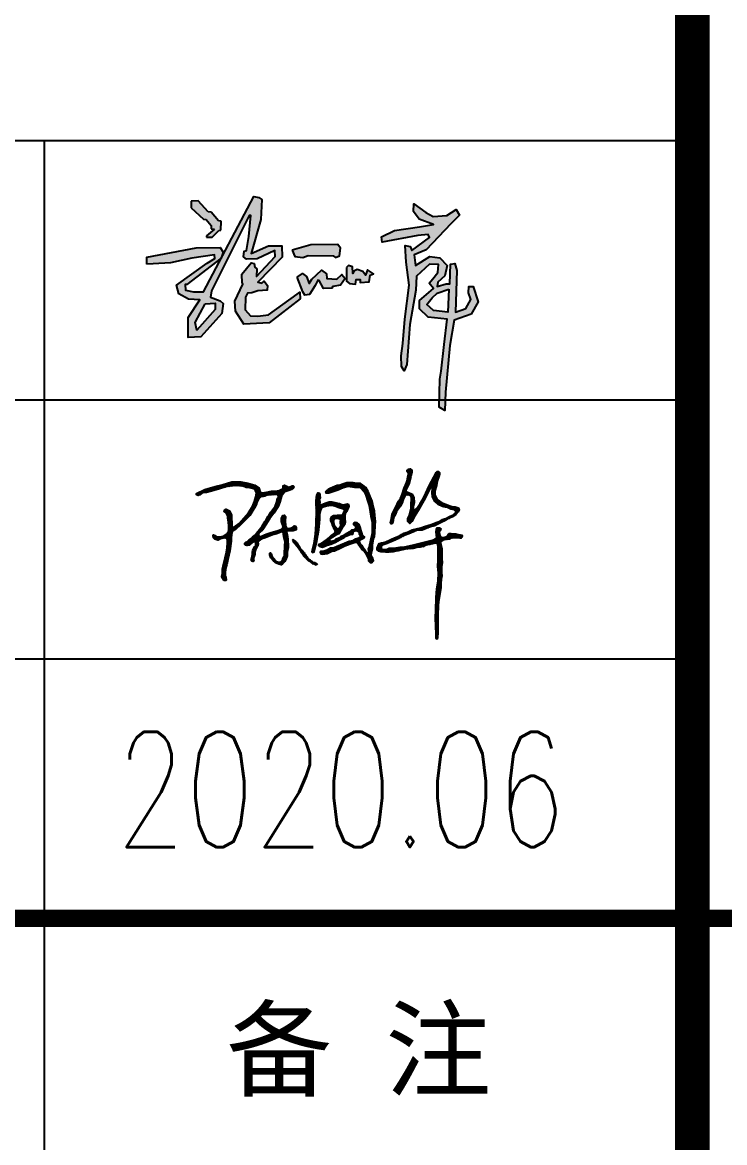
# Model space of a CAD drawing. Extents: x -2331248 to -1198620, y -977263 to -545844.
# Drawn here: x -2311824 to -2309386, y -713987 to -710098 of the extents above; entities that cross this region are included whole.
import ezdxf
from ezdxf.enums import TextEntityAlignment as Align

# ---------------------------------------------------------------- set-up
doc = ezdxf.new("R2010")
doc.units = 0
doc.header["$LTSCALE"] = 1000
doc.header["$MEASUREMENT"] = 0
doc.layers.get('0').update_dxf_attribs({"linetype": 'CONTINUOUS'})
doc.layers.add('PUB_TEXT', color=7, linetype='CONTINUOUS')
doc.layers.add('标注', color=33, linetype='CONTINUOUS')
doc.styles.add('SIMPLEX', font='SIMPLEX.SHX')
doc.styles.add('黑体', font='SIMHEI.TTF', dxfattribs={"width": 1.4})

# ---------------------------------------------------------------- blocks, each defined once
blk = doc.blocks.new('A$C5A861AD6')
h = blk.add_hatch(color=256)
h.paths.add_polyline_path([(852.5, 1429), (858.7, 1578.8), (837.5, 1593.8), (798.7, 1600.1), (423.7, 888.6), (348.7, 887.3), (288.7, 899.8), (286.2, 943.5), (297.5, 943.5), (556.2, 1140.6), (571.2, 1184.3), (547.5, 1219.2), (367.5, 1216.7), (0, 1148.1), (0, 1095.6), (47.1, 1096.4), (177.1, 1103.9), (335.9, 1140.1), (505.8, 1165), (508.3, 1137.6), (449.6, 1101.4), (220.9, 938), (239.6, 873.1), (310.9, 831.9), (394.6, 826.9), (308.4, 697.1), (307.1, 546), (402.1, 551), (559.6, 725.5), (569.6, 801.7), (547.1, 821.4), (475.8, 847.6), (483.3, 895.1), (764.6, 1459.2), (777.1, 1459.2), (760.8, 1300.9), (743.3, 1197.3), (725.8, 1192.3), (722.1, 1149.8), (744.6, 1131.3), (823.3, 1133.8), (957.1, 1196.3), (959.6, 1152.6), (819.6, 1001.5), (820.8, 1060.2), (805.8, 1071.4), (800.8, 1098.9), (778.3, 1103.9), (709.6, 1020.2), (712.1, 952.8), (717.1, 944), (658.3, 817.9), (663.3, 744.3), (724.6, 646.9), (914.6, 656.8), (1145.8, 836.7), (1142.1, 885.3), (1123.3, 871.6), (910, 715.5), (830, 706.8), (773.7, 708), (735, 754.2), (736.2, 847.9), (751.2, 878.6), (785, 881.1), (830, 896.1), (900, 901.1), (902.5, 936), (877.5, 968.5), (858.7, 952.3), (828.7, 959.8), (1011.2, 1146.8), (1008.7, 1231.7), (908.7, 1231.7), (780, 1175.5)])
h.paths.add_polyline_path([(509.9, 802), (509.9, 755.5), (373.3, 602.3), (359.5, 658.6), (434.7, 799)], flags=16)
for points in [[(383.7, 1567.6), (330, 1565.1), (330, 1515.2), (422.5, 1430.3), (442.5, 1429), (481.2, 1384.1), (480, 1357.8), (505, 1356.6), (445, 1306.6), (445, 1295.4), (487.5, 1296.6), (538.7, 1345.3), (552.5, 1349.1), (555, 1415.3), (536.2, 1419), (480, 1483.9), (457.5, 1485.2)], [(1448.4, 1214.8), (1427.6, 1241.5), (1224.4, 1240), (1085, 1198.5), (1105.8, 1151.1), (1165.1, 1143.7), (1205.2, 1160), (1393.5, 1157.1), (1409.8, 1145.2), (1439.5, 1157.1)], [(1482.5, 988.1), (1457.3, 1017.8), (1418.7, 982.2), (1344.6, 988.1), (1341.6, 1022.2), (1304.5, 1050.4), (1233.3, 983.7), (1214.1, 949.6), (1193.3, 1001.5), (1163.6, 1023.7), (1123.6, 997), (1165.1, 887.4), (1181.4, 862.2), (1215.5, 868.1), (1257.1, 934.8), (1277.8, 974.8), (1288.2, 971.8), (1319.4, 912.6), (1383.2, 915.5), (1389.1, 927.4), (1448.4, 937.8)], [(1667.9, 1013.3), (1693.2, 1022.2), (1648.7, 1051.8), (1635.3, 1011.8), (1614.5, 1040), (1571.5, 1054.8), (1546.3, 1043), (1540.4, 1023.7), (1537.4, 1074.1), (1506.3, 1084.4), (1491.4, 1069.6), (1491.4, 967.4), (1515.2, 951.1), (1558.2, 945.2), (1564.1, 979.2), (1595.3, 980.7), (1593.8, 958.5), (1660.5, 961.5)]]:
    blk.add_hatch(color=256).paths.add_polyline_path(points)
h = blk.add_hatch(color=256)
h.paths.add_polyline_path([(2317, 1047.2), (2302.5, 1100.4), (2268.7, 1095.6), (2263.8, 948.2), (2237.2, 948.2), (2169.5, 928.9), (2174.4, 960.3), (2227.6, 1008.6), (2244.5, 1085.9), (2188.9, 1141.4), (2116.3, 1151.1), (2007.5, 1085.9), (1997.9, 1163.2), (2087.3, 1201.8), (2271.1, 1395), (2336.4, 1460.3), (2312.2, 1503.7), (2242.1, 1457.8), (2140.5, 1450.6), (2084.9, 1482), (1995.5, 1544.8), (1993, 1489.2), (2036.6, 1431.3), (2142.9, 1390.2), (2039, 1373.3), (1850.4, 1346.7), (1753.7, 1298.4), (1758.5, 1259.8), (2024.5, 1308.1), (2101.8, 1315.3), (2111.5, 1293.6), (1981, 1197), (1968.9, 1226), (1930.2, 1233.2), (1938.8, 1110.6), (1960.4, 937.5), (1927.6, 682.5), (1913, 500.4), (1901.9, 408.3), (1903.2, 329.4), (1922.9, 296.6), (1942.3, 344.9), (1966.4, 644.4), (2010, 900.4), (2016.4, 1005.5), (2113.9, 1093.6), (2179.2, 1091.2), (2174.4, 1033.2), (2138.1, 985.4), (2109.1, 951.6), (2142.9, 913), (2039, 823.6), (2039, 760.8), (2101.8, 698), (2245.1, 683.5), (2221.7, 493.8), (2201, 294.7), (2188.9, 234.3), (2184, 26.6), (2227.6, 0), (2232.4, 137.2), (2263.5, 486.2), (2297.7, 675.3), (2423, 721.5), (2476.6, 813), (2440.3, 928.9), (2406.5, 928.9), (2404.1, 880.6), (2421, 829.9), (2384.7, 762.2), (2308.3, 736.4)])
h.paths.add_polyline_path([(2250.5, 735.8), (2143, 748.8), (2092.5, 792.3), (2133.7, 842), (2171, 878.5), (2258.4, 906.7)], flags=16)
for p, q in [((383.7, 1567.6), (330, 1565.1)), ((330, 1565.1), (330, 1515.2)), ((330, 1515.2), (422.5, 1430.3)), ((457.5, 1485.2), (383.7, 1567.6)), ((422.5, 1430.3), (442.5, 1429)), ((442.5, 1429), (481.2, 1384.1)), ((480, 1483.9), (457.5, 1485.2)), ((536.2, 1419), (480, 1483.9)), ((505, 1356.6), (445, 1306.6)), ((481.2, 1384.1), (480, 1357.8)), ((480, 1357.8), (505, 1356.6)), ((487.5, 1296.6), (538.7, 1345.3)), ((555, 1415.3), (536.2, 1419)), ((538.7, 1345.3), (552.5, 1349.1)), ((552.5, 1349.1), (555, 1415.3)), ((445, 1306.6), (445, 1295.4)), ((445, 1295.4), (487.5, 1296.6))]:
    blk.add_line(p, q)
for points in [[(0, 1095.6), (0, 1148.1), (367.5, 1216.7), (547.5, 1219.2), (571.2, 1184.3), (556.2, 1140.6), (297.5, 943.5), (286.2, 943.5), (288.7, 899.8), (348.7, 887.3), (423.7, 888.6), (798.7, 1600.1), (837.5, 1593.8), (858.7, 1578.8), (852.5, 1429), (780, 1175.5), (908.7, 1231.7), (1008.7, 1231.7), (1011.2, 1146.8), (828.7, 959.8), (858.7, 952.3), (877.5, 968.5), (902.5, 936), (900, 901.1), (830, 896.1), (785, 881.1), (751.2, 878.6), (736.2, 847.9), (735, 754.2), (773.7, 708), (830, 706.8), (910, 715.5), (1123.3, 871.6), (1142.1, 885.3), (1145.8, 836.7), (914.6, 656.8), (724.6, 646.9), (663.3, 744.3), (658.3, 817.9), (717.1, 944), (712.1, 952.8), (709.6, 1020.2), (778.3, 1103.9), (800.8, 1098.9), (805.8, 1071.4), (820.8, 1060.2), (819.6, 1001.5), (959.6, 1152.6), (957.1, 1196.3), (823.3, 1133.8), (744.6, 1131.3), (722.1, 1149.8), (725.8, 1192.3), (743.3, 1197.3), (760.8, 1300.9), (777.1, 1459.2), (764.6, 1459.2), (483.3, 895.1), (475.8, 847.6), (547.1, 821.4), (569.6, 801.7), (559.6, 725.5), (402.1, 551), (307.1, 546), (308.4, 697.1), (394.6, 826.9), (310.9, 831.9), (239.6, 873.1), (220.9, 938), (449.6, 1101.4), (508.3, 1137.6), (505.8, 1165), (335.9, 1140.1), (177.1, 1103.9), (47.1, 1096.4)], [(2138.1, 985.4), (2174.4, 1033.2), (2179.2, 1091.2), (2113.9, 1093.6), (2016.4, 1005.5), (2010, 900.4), (1966.4, 644.4), (1942.3, 344.9), (1922.9, 296.6), (1903.2, 329.4), (1901.9, 408.3), (1913, 500.4), (1927.6, 682.5), (1960.4, 937.5), (1938.8, 1110.6), (1930.2, 1233.2), (1968.9, 1226), (1981, 1197), (2111.5, 1293.6), (2101.8, 1315.3), (2024.5, 1308.1), (1758.5, 1259.8), (1753.7, 1298.4), (1850.4, 1346.7), (2039, 1373.3), (2142.9, 1390.2), (2036.6, 1431.3), (1993, 1489.2), (1995.5, 1544.8), (2084.9, 1482), (2140.5, 1450.6), (2242.1, 1457.8), (2312.2, 1503.7), (2336.4, 1460.3), (2271.1, 1395), (2087.3, 1201.8), (1997.9, 1163.2), (2007.5, 1085.9), (2116.3, 1151.1), (2188.9, 1141.4), (2244.5, 1085.9), (2227.6, 1008.6), (2174.4, 960.3), (2169.5, 928.9), (2237.2, 948.2), (2263.8, 948.2), (2268.7, 1095.6), (2302.5, 1100.4), (2317, 1047.2), (2308.3, 736.4), (2384.7, 762.2), (2421, 829.9), (2404.1, 880.6), (2406.5, 928.9), (2440.3, 928.9), (2476.6, 813), (2423, 721.5), (2297.7, 675.3), (2263.5, 486.2), (2232.4, 137.2), (2227.6, 0), (2184, 26.6), (2188.9, 234.3), (2201, 294.7), (2221.7, 493.8), (2245.1, 683.5), (2101.8, 698), (2039, 760.8), (2039, 823.6), (2142.9, 913), (2109.1, 951.6)], [(1085, 1198.5), (1105.8, 1151.1), (1165.1, 1143.7), (1205.2, 1160), (1393.5, 1157.1), (1409.8, 1145.2), (1439.5, 1157.1), (1448.4, 1214.8), (1427.6, 1241.5), (1224.4, 1240)], [(1123.6, 997), (1163.6, 1023.7), (1193.3, 1001.5), (1214.1, 949.6), (1233.3, 983.7), (1304.5, 1050.4), (1341.6, 1022.2), (1344.6, 988.1), (1418.7, 982.2), (1457.3, 1017.8), (1482.5, 988.1), (1448.4, 937.8), (1389.1, 927.4), (1383.2, 915.5), (1319.4, 912.6), (1288.2, 971.8), (1277.8, 974.8), (1257.1, 934.8), (1215.5, 868.1), (1181.4, 862.2), (1165.1, 887.4)], [(1491.4, 1069.6), (1491.4, 967.4), (1515.2, 951.1), (1558.2, 945.2), (1564.1, 979.2), (1595.3, 980.7), (1593.8, 958.5), (1660.5, 961.5), (1667.9, 1013.3), (1693.2, 1022.2), (1648.7, 1051.8), (1635.3, 1011.8), (1614.5, 1040), (1571.5, 1054.8), (1546.3, 1043), (1540.4, 1023.7), (1537.4, 1074.1), (1506.3, 1084.4)]]:
    blk.add_lwpolyline(points, close=True)
for points in [[(2258.4, 906.7), (2250.5, 735.8), (2143, 748.8), (2092.5, 792.3), (2133.7, 842), (2171, 878.5), (2258.4, 906.7)], [(434.7, 799), (509.9, 802), (509.9, 755.5), (373.3, 602.3), (359.5, 658.6), (434.7, 799)]]:
    blk.add_lwpolyline(points)

msp = doc.modelspace()

# ---------------------------------------------------------------- hatches: boundary and pattern name
at = {"layer": '标注'}
h = msp.add_hatch(dxfattribs=at)
h.set_pattern_fill('ANSI31', scale=1.512013, style=0)
h.set_pattern_definition([(45, (-4214642.5857, 1748184.9652), (-1.6972829462, 1.6972829462), [])])
h.paths.add_polyline_path([(-2310742.4, -711825.2), (-2310738.3, -711820.2), (-2310729, -711819.6), (-2310722.1, -711821), (-2310719.7, -711825.4), (-2310720.5, -711835.3), (-2310719.7, -711844.2), (-2310721.1, -711850.9), (-2310724.2, -711855.2), (-2310731, -711856.9), (-2310738.3, -711849), (-2310742, -711841.3), (-2310743.3, -711828.7)], flags=16)
h.paths.add_polyline_path([(-2310771.2, -711729.3), (-2310770.6, -711731.3), (-2310759.8, -711731.5), (-2310745.7, -711726.5), (-2310728.4, -711720.9), (-2310710.5, -711712.4), (-2310692.9, -711707.7), (-2310670.9, -711711), (-2310651.6, -711713), (-2310637.2, -711727.4), (-2310631.7, -711739.7), (-2310625.8, -711757.3), (-2310619.9, -711775.4), (-2310614.1, -711811.8), (-2310609.7, -711832.6), (-2310609.9, -711872.2), (-2310614.1, -711891.2), (-2310620.2, -711918.3), (-2310623.7, -711925.9), (-2310620.8, -711933.6), (-2310622, -711939.4), (-2310628.7, -711937.9), (-2310633, -711933.1), (-2310635.6, -711927.5), (-2310639.4, -711922.7), (-2310645.6, -711914.2), (-2310650, -711909.1), (-2310653.4, -711903.8), (-2310652.6, -711896.8), (-2310643.9, -711890.5), (-2310638.6, -711887.5), (-2310635.8, -711884.1), (-2310639.6, -711881.5), (-2310642.6, -711878.3), (-2310645.4, -711869.7), (-2310647.9, -711862.7), (-2310650.6, -711853.4), (-2310654.9, -711841.1), (-2310661.2, -711835.1), (-2310668.7, -711834.5), (-2310674.6, -711837.5), (-2310674.2, -711841.3), (-2310668.7, -711845.1), (-2310665.9, -711851.9), (-2310668.7, -711857.6), (-2310674.8, -711860.8), (-2310681.6, -711861.2), (-2310686.9, -711867.1), (-2310697.1, -711872.4), (-2310709.8, -711880.3), (-2310720.1, -711884.1), (-2310725.4, -711888.3), (-2310736.9, -711893.2), (-2310743, -711898.3), (-2310753.2, -711899.7), (-2310756.2, -711896.8), (-2310755.5, -711890.2), (-2310746.4, -711884.3), (-2310733.1, -711875.8), (-2310723.5, -711871.4), (-2310717, -711860.6), (-2310709.8, -711848), (-2310703.8, -711837.8), (-2310701.9, -711833), (-2310703.2, -711820.5), (-2310703.8, -711807.8), (-2310701.3, -711799.1), (-2310695.4, -711791.3), (-2310691.1, -711781.7), (-2310689.1, -711777.2), (-2310690.9, -711772.4), (-2310696, -711770), (-2310706.2, -711772.4), (-2310712.1, -711773.7), (-2310722.5, -711769.8), (-2310733.1, -711767.5), (-2310748.8, -711763.5), (-2310758.5, -711763.7), (-2310773.1, -711768.5), (-2310784.8, -711772.4), (-2310790.5, -711776.2), (-2310791.8, -711772.6), (-2310790.7, -711763.7), (-2310792, -711755.8), (-2310789.4, -711748), (-2310789.9, -711739.7), (-2310791.8, -711734), (-2310795.8, -711732.4), (-2310799.1, -711732.7), (-2310803.2, -711740.5), (-2310805.2, -711757.6), (-2310804.5, -711796.1), (-2310804.9, -711840.2), (-2310807.2, -711874.4), (-2310812, -711907.5), (-2310816.1, -711921.8), (-2310819.2, -711936.5), (-2310816.5, -711938.7), (-2310811.3, -711936.5), (-2310809.1, -711926.1), (-2310805.9, -711917.5), (-2310801.9, -711899.8), (-2310797.9, -711879.2), (-2310795.3, -711859.5), (-2310792.6, -711836.7), (-2310791.3, -711821.4), (-2310791.8, -711803.6), (-2310787.7, -711791), (-2310783.5, -711781.4), (-2310767.7, -711776.2), (-2310752.3, -711774.5), (-2310739, -711776.7), (-2310724, -711782.1), (-2310712.6, -711785.1), (-2310706.5, -711790.7), (-2310706, -711794.4), (-2310708.9, -711799.4), (-2310714.1, -711808.1), (-2310718, -711809.5), (-2310730.7, -711809.7), (-2310744.2, -711811), (-2310751.9, -711815.9), (-2310754.5, -711821.9), (-2310754.1, -711828), (-2310750.1, -711837.6), (-2310747.4, -711845.5), (-2310744, -711852.6), (-2310739.8, -711859.3), (-2310738.5, -711865.2), (-2310740.5, -711871.6), (-2310750.7, -711878.5), (-2310757, -711883.7), (-2310765, -711890.9), (-2310777.1, -711900.5), (-2310784.2, -711905), (-2310791.9, -711909.1), (-2310796, -711911.3), (-2310796.3, -711914.5), (-2310791.8, -711918), (-2310782.5, -711919.7), (-2310773.6, -711916.3), (-2310765.5, -711912.6), (-2310752.6, -711909.9), (-2310744.8, -711906.3), (-2310737.2, -711901.9), (-2310720.8, -711893.2), (-2310706.4, -711886.6), (-2310700.3, -711882), (-2310687.6, -711876.2), (-2310676.8, -711874.8), (-2310675.3, -711869.2), (-2310673.2, -711863.7), (-2310664.9, -711862), (-2310655.8, -711865.6), (-2310654.3, -711873.7), (-2310650.5, -711879.2), (-2310650.9, -711884.1), (-2310658.8, -711890), (-2310667.7, -711891.7), (-2310676.6, -711897.4), (-2310689.9, -711900), (-2310705.2, -711906.9), (-2310719.8, -711913.3), (-2310733.3, -711918.8), (-2310745.4, -711923.3), (-2310753.9, -711923), (-2310766.4, -711930.2), (-2310776.6, -711933.8), (-2310789.1, -711934.5), (-2310790.3, -711938.1), (-2310787.8, -711942.5), (-2310780.6, -711943.8), (-2310766.4, -711941.9), (-2310749.9, -711933.8), (-2310740.3, -711932.6), (-2310720.8, -711923.5), (-2310704.5, -711914.6), (-2310685.9, -711908.4), (-2310672.1, -711904), (-2310664.3, -711902.9), (-2310658.1, -711908.4), (-2310650.2, -711919.5), (-2310644.9, -711927.8), (-2310637.9, -711933.3), (-2310633.8, -711938.3), (-2310630.9, -711945.5), (-2310625.5, -711954.5), (-2310622.3, -711961.7), (-2310622.6, -711967.2), (-2310616.8, -711973.2), (-2310610.6, -711973.1), (-2310605.2, -711967.2), (-2310608.3, -711955.8), (-2310611.2, -711952.9), (-2310612.9, -711947.9), (-2310611.6, -711939), (-2310608.7, -711925.5), (-2310608, -711910.3), (-2310604.7, -711891.1), (-2310601.3, -711882.4), (-2310600.5, -711870.2), (-2310598.7, -711843.1), (-2310598.5, -711831.1), (-2310599.8, -711810.3), (-2310601.8, -711793.4), (-2310606.5, -711777.9), (-2310610, -711760.4), (-2310616.5, -711744.1), (-2310623.7, -711726.1), (-2310631.5, -711712.2), (-2310641.8, -711704), (-2310650.2, -711699.2), (-2310663.5, -711698.5), (-2310675.1, -711696.7), (-2310688.6, -711696.5), (-2310698, -711696.3), (-2310715, -711702.7), (-2310720.8, -711704.9), (-2310731.4, -711706.2), (-2310738.9, -711709.6), (-2310747.9, -711712.7), (-2310754.9, -711716.4), (-2310762.7, -711720), (-2310767.2, -711722.7), (-2310771, -711726)])
h.paths.add_polyline_path([(-2310905.2, -711877.1), (-2310903.6, -711882.4), (-2310902.1, -711893.1), (-2310902, -711901.2), (-2310901.8, -711908.4), (-2310901.2, -711921.5), (-2310904.4, -711937.1), (-2310905.1, -711950.4), (-2310909.7, -711962.4), (-2310913.1, -711969.6), (-2310920.6, -711977.3), (-2310925.5, -711980.7), (-2310933.3, -711978.9), (-2310942.1, -711975), (-2310952.7, -711967.1), (-2310961, -711957), (-2310964.5, -711946), (-2310964.5, -711940.1), (-2310962.8, -711939.3), (-2310960.4, -711942.7), (-2310957.9, -711951.3), (-2310949.9, -711960.6), (-2310943.8, -711968.1), (-2310936.1, -711972), (-2310926.6, -711971.2), (-2310921.3, -711964.9), (-2310918.3, -711956.2), (-2310913.9, -711948.8), (-2310913.5, -711934.5), (-2310912.5, -711923.4), (-2310912.8, -711912), (-2310912, -711902.7), (-2310913.6, -711892.9), (-2310915.8, -711884.1), (-2310917.2, -711873.5), (-2310918.6, -711867.2), (-2310920.7, -711866.1), (-2310926.5, -711868), (-2310938, -711871.9), (-2310952.6, -711876), (-2310963.9, -711879.9), (-2310973.3, -711884.1), (-2310980.7, -711887.3), (-2310988.8, -711889.6), (-2310998.4, -711894.9), (-2311004.7, -711899.2), (-2311006.4, -711902.7), (-2311005.8, -711908.3), (-2311007.4, -711915.8), (-2311010.4, -711920.1), (-2311014.3, -711929.5), (-2311016.9, -711935.7), (-2311017.5, -711943.7), (-2311019.6, -711950.6), (-2311021.3, -711956.8), (-2311021.7, -711962.1), (-2311020.8, -711966.7), (-2311023.5, -711969.3), (-2311027.6, -711968.8), (-2311029.5, -711965.2), (-2311028.5, -711960.3), (-2311026.6, -711951.1), (-2311025.5, -711944.5), (-2311025.5, -711937.7), (-2311024, -711931.7), (-2311020.4, -711923), (-2311017.2, -711917.8), (-2311013.6, -711912.5), (-2311013.1, -711906.9), (-2311014.2, -711902.7), (-2311017.9, -711900.5), (-2311023.1, -711901.3), (-2311028.6, -711905.7), (-2311033.1, -711909.1), (-2311035.5, -711912.4), (-2311038.5, -711913.2), (-2311044.9, -711914), (-2311049.9, -711913.1), (-2311052.3, -711910.7), (-2311052.3, -711906.2), (-2311048.9, -711903), (-2311043.1, -711899.9), (-2311038.2, -711895.2), (-2311034.3, -711892.7), (-2311029.4, -711889.5), (-2311024.9, -711885.3), (-2311018, -711879.3), (-2311014.4, -711875.6), (-2311007.1, -711865.1), (-2311001.1, -711858.8), (-2310992, -711847.1), (-2310985, -711835), (-2310981.2, -711829), (-2310977.3, -711824.8), (-2310970.8, -711812.5), (-2310967.5, -711807.9), (-2310961.1, -711797.9), (-2310952.4, -711786), (-2310947, -711778.6), (-2310942, -711765.7), (-2310939.3, -711755.6), (-2310938, -711749.9), (-2310935.2, -711744.8), (-2310936.3, -711740), (-2310939.8, -711736.9), (-2310945.2, -711736.8), (-2310959.8, -711738.3), (-2310967.7, -711738.6), (-2310975.2, -711739.2), (-2310982.8, -711742.5), (-2310987.9, -711744), (-2310995.4, -711744), (-2311000.9, -711747.1), (-2311007.2, -711756.3), (-2311009.8, -711764.4), (-2311012.5, -711773.1), (-2311017.7, -711783.1), (-2311024, -711793), (-2311034.7, -711809.6), (-2311051.3, -711827.6), (-2311066.2, -711841.6), (-2311084.2, -711858), (-2311094.1, -711864.2), (-2311097.2, -711868.7), (-2311099.7, -711886.7), (-2311099.4, -711899.4), (-2311103.6, -711932.8), (-2311110.4, -711962.4), (-2311114.6, -711980.1), (-2311118.2, -711990.9), (-2311118.8, -711998.8), (-2311120.5, -712007.7), (-2311120.2, -712019.3), (-2311117.6, -712025.4), (-2311116.4, -712032.9), (-2311118, -712035.5), (-2311122.1, -712035.9), (-2311126.9, -712031.7), (-2311130, -712027.6), (-2311131.2, -712021.7), (-2311129.2, -712013.8), (-2311128.8, -712004.7), (-2311128.8, -711995.1), (-2311126.7, -711985.7), (-2311123.9, -711970.8), (-2311120, -711956.8), (-2311115, -711937.4), (-2311113.1, -711921.8), (-2311112.3, -711904.3), (-2311112.5, -711894), (-2311114.4, -711889.7), (-2311121.3, -711887.9), (-2311131.4, -711889.3), (-2311139.3, -711892.2), (-2311145.4, -711895.2), (-2311155.5, -711892), (-2311160.6, -711886.9), (-2311162, -711879), (-2311160.4, -711876.6), (-2311156.1, -711879.6), (-2311149.4, -711884.1), (-2311139.3, -711883.9), (-2311125.5, -711881.2), (-2311115.2, -711875.1), (-2311108.9, -711865), (-2311107.3, -711859), (-2311107.3, -711846.8), (-2311108.9, -711833.2), (-2311110.5, -711817.8), (-2311110.7, -711810.9), (-2311116.8, -711801), (-2311123.3, -711795.9), (-2311122.9, -711790.8), (-2311116.6, -711788), (-2311105.3, -711793.9), (-2311098.2, -711807.9), (-2311098, -711820.7), (-2311096.5, -711835.5), (-2311097.3, -711846.4), (-2311093.1, -711851.3), (-2311084.2, -711847.4), (-2311071.8, -711837.9), (-2311053.6, -711817.9), (-2311038.6, -711800.2), (-2311024.8, -711778.3), (-2311017.7, -711760.7), (-2311013.9, -711745.5), (-2311011.4, -711731.3), (-2311014.7, -711722.6), (-2311020.5, -711716.7), (-2311034.5, -711713.5), (-2311046.9, -711712.1), (-2311057.7, -711708), (-2311083.5, -711706.2), (-2311093.7, -711707), (-2311113.7, -711709.4), (-2311129.6, -711714.1), (-2311143.5, -711717.9), (-2311156.3, -711721.8), (-2311163.6, -711724.6), (-2311184.9, -711729.5), (-2311195.6, -711730.3), (-2311202.1, -711733.4), (-2311207.6, -711738.4), (-2311213.6, -711740), (-2311219.9, -711737.8), (-2311220.2, -711735.1), (-2311219.7, -711733.1), (-2311191.1, -711720), (-2311154.9, -711709.5), (-2311130.1, -711703), (-2311097.5, -711693.2), (-2311065.6, -711693), (-2311041.7, -711697.6), (-2311017.6, -711705), (-2311003.4, -711714.2), (-2310999, -711728.4), (-2310991.9, -711730.7), (-2310975.2, -711729), (-2310959, -711725.5), (-2310948.1, -711725.5), (-2310932.5, -711723.2), (-2310925.4, -711719.4), (-2310918.6, -711715.8), (-2310918.3, -711711.2), (-2310919.1, -711706.5), (-2310913.8, -711704.1), (-2310906.6, -711708.5), (-2310902.2, -711711.8), (-2310897.4, -711711.9), (-2310887.9, -711706.8), (-2310883.9, -711706.4), (-2310881.5, -711708.9), (-2310884.3, -711714.8), (-2310889.8, -711719.4), (-2310902.2, -711723.8), (-2310912.5, -711727.2), (-2310919, -711734.2), (-2310924.5, -711742.8), (-2310930.2, -711763.7), (-2310936.5, -711778.4), (-2310951.5, -711801.4), (-2310965.8, -711820.9), (-2310977.2, -711839.5), (-2310990.4, -711859.8), (-2310999.6, -711867.4), (-2311004.4, -711873.8), (-2311003.9, -711880.4), (-2310996, -711882.2), (-2310978, -711874.6), (-2310963.8, -711869.7), (-2310936.5, -711862.1), (-2310921, -711856.3), (-2310918.5, -711850.4), (-2310921, -711841), (-2310924.6, -711830.6), (-2310924.6, -711818.7), (-2310920.3, -711809.3), (-2310914.2, -711808.2), (-2310910.9, -711813.1), (-2310911.9, -711828.8), (-2310910.1, -711846.1), (-2310907.1, -711853.5), (-2310899.9, -711855.2), (-2310888.2, -711853), (-2310883.2, -711848.9), (-2310879.9, -711845.2), (-2310876.3, -711846.6), (-2310873.4, -711852.7), (-2310873.4, -711859.3), (-2310883.8, -711862.5), (-2310894.2, -711862.7), (-2310905.9, -711863.6), (-2310906.6, -711866.7)])
h.paths.add_polyline_path([(-2310877.8, -711894), (-2310866.3, -711905.4), (-2310857, -711922.1), (-2310843.1, -711938), (-2310830.9, -711955.6), (-2310820.1, -711964.9), (-2310811.1, -711970.9), (-2310802, -711973.7), (-2310798.5, -711975.2), (-2310797.6, -711978.5), (-2310799.4, -711981.4), (-2310806.1, -711981.9), (-2310816.4, -711978.5), (-2310826, -711971.2), (-2310834, -711966.3), (-2310844.1, -711956), (-2310855, -711942.2), (-2310864.6, -711926.5), (-2310871, -711918.4), (-2310880.5, -711907.9), (-2310883.5, -711904.2), (-2310886.6, -711896), (-2310884, -711892.1)])
h.paths.add_polyline_path([(-2310488, -711651.2), (-2310486, -711649.3), (-2310477.8, -711648.2), (-2310472.3, -711652.6), (-2310471.8, -711659.5), (-2310475.1, -711674.1), (-2310482, -711700.6), (-2310488.8, -711714.5), (-2310492.6, -711721.3), (-2310492.3, -711726.4), (-2310483.6, -711729.5), (-2310470.6, -711735.8), (-2310465.4, -711747.6), (-2310463.8, -711764.8), (-2310467.3, -711778), (-2310467.5, -711787.6), (-2310464.5, -711793.7), (-2310453.9, -711785.2), (-2310443.2, -711767.7), (-2310431.8, -711749.9), (-2310423.5, -711732.8), (-2310411.6, -711706.5), (-2310395.3, -711677.1), (-2310387, -711660.9), (-2310384.1, -711657.6), (-2310378.9, -711657.3), (-2310376.2, -711660.6), (-2310376, -711666.6), (-2310377.5, -711674.7), (-2310383.7, -711690.8), (-2310386.3, -711705.5), (-2310392.2, -711724.2), (-2310392, -711738.7), (-2310383.9, -711754.2), (-2310367.7, -711765.8), (-2310350.9, -711771.9), (-2310339.8, -711776), (-2310332.6, -711778.8), (-2310321, -711779.3), (-2310310.8, -711783.1), (-2310307.9, -711788.6), (-2310311, -711797.1), (-2310318.8, -711806.2), (-2310330.5, -711814.4), (-2310349, -711823), (-2310360.4, -711829.4), (-2310368.2, -711833), (-2310381.4, -711839.6), (-2310385.8, -711841.8), (-2310392.8, -711845.3), (-2310407.8, -711849.2), (-2310435.7, -711860.2), (-2310453.3, -711861.2), (-2310476.8, -711871.4), (-2310500.2, -711880.9), (-2310519.9, -711890.8), (-2310544, -711901.4), (-2310561.2, -711907.7), (-2310571.6, -711911.6), (-2310577.9, -711915), (-2310578.2, -711923.1), (-2310574.8, -711927.1), (-2310568.4, -711928), (-2310558, -711927.2), (-2310550.4, -711923.7), (-2310535.4, -711923.6), (-2310512.2, -711920.2), (-2310496.1, -711918.1), (-2310464.7, -711912), (-2310446.2, -711906.6), (-2310423, -711901.4), (-2310395.5, -711894.9), (-2310385.2, -711887.8), (-2310385.7, -711878.3), (-2310387.4, -711867.1), (-2310386.3, -711858.1), (-2310383.3, -711852.4), (-2310376.7, -711853), (-2310370.8, -711856), (-2310372.1, -711860.9), (-2310375.7, -711862.5), (-2310376.7, -711871.2), (-2310373.7, -711882.4), (-2310368.3, -711886.2), (-2310357.1, -711884.8), (-2310348.1, -711881.8), (-2310344.1, -711875.2), (-2310341.8, -711871.9), (-2310335.6, -711871.9), (-2310327.1, -711873.2), (-2310318.7, -711873.6), (-2310310.5, -711875.4), (-2310303.7, -711876.7), (-2310298, -711878.6), (-2310297.1, -711882), (-2310298.4, -711885.3), (-2310301.3, -711888.1), (-2310305.3, -711888.1), (-2310316.3, -711887.3), (-2310328.9, -711887.6), (-2310336.8, -711888.5), (-2310342.4, -711891.5), (-2310351.3, -711892.9), (-2310361.7, -711894.8), (-2310369.2, -711899), (-2310371.8, -711903.5), (-2310371.5, -711910), (-2310367.7, -711926), (-2310367.7, -711937.3), (-2310368.2, -711959.5), (-2310366.1, -711974), (-2310369.1, -711987.5), (-2310368.8, -712008.4), (-2310368.2, -712019), (-2310370.1, -712031.1), (-2310371.2, -712046), (-2310371.5, -712061.4), (-2310375.8, -712088.8), (-2310378.8, -712107.9), (-2310379.9, -712123.1), (-2310382, -712155.6), (-2310381.2, -712175.1), (-2310382, -712215.8), (-2310382.7, -712234.7), (-2310384.4, -712239.5), (-2310386, -712238.6), (-2310387, -712235.9), (-2310387, -712221), (-2310388.9, -712194.3), (-2310389.2, -712165.3), (-2310388.9, -712138.1), (-2310387, -712094.9), (-2310385.4, -712063.9), (-2310380.6, -712037.4), (-2310379.8, -712008.4), (-2310381.1, -711986.7), (-2310380, -711963.5), (-2310380.6, -711942.1), (-2310380.6, -711918.8), (-2310381, -711911), (-2310384.8, -711906.6), (-2310389.9, -711905.9), (-2310406.8, -711909.7), (-2310427, -711914.4), (-2310431.8, -711917.9), (-2310444.5, -711919.6), (-2310454.6, -711920.4), (-2310467.2, -711923.9), (-2310484.6, -711925.7), (-2310496.3, -711927.2), (-2310509.6, -711930.4), (-2310519.9, -711932.2), (-2310527.4, -711933.5), (-2310537.6, -711936.4), (-2310551.3, -711936.7), (-2310562, -711936.7), (-2310571.8, -711936.3), (-2310579.4, -711935.8), (-2310585.9, -711933.5), (-2310592.1, -711929), (-2310592.1, -711923.3), (-2310589.2, -711915.5), (-2310585, -711907.4), (-2310576.6, -711904.4), (-2310570.7, -711903.3), (-2310562.1, -711900.9), (-2310552.1, -711896.1), (-2310542.2, -711891.5), (-2310526.4, -711885.4), (-2310514.8, -711880.3), (-2310508.1, -711875.9), (-2310500, -711871.5), (-2310486.5, -711867.3), (-2310470.5, -711860), (-2310456.2, -711855.9), (-2310440.9, -711853), (-2310428.1, -711847.9), (-2310405, -711841.6), (-2310387.9, -711834.4), (-2310373.9, -711829), (-2310365.1, -711823.5), (-2310358.4, -711821.8), (-2310353.9, -711820.3), (-2310341.3, -711813.7), (-2310327.1, -711807.5), (-2310319.8, -711801.2), (-2310317.9, -711794.6), (-2310323.6, -711789.9), (-2310336.6, -711788), (-2310348.5, -711782.2), (-2310365.9, -711778.8), (-2310380.6, -711771.4), (-2310392.4, -711760.7), (-2310399.8, -711744.9), (-2310401.6, -711730.2), (-2310399.8, -711716.4), (-2310395.9, -711701.1), (-2310395.2, -711697.2), (-2310396.4, -711696.5), (-2310398.6, -711698.1), (-2310410.6, -711718.5), (-2310416, -711731.7), (-2310426.7, -711751.9), (-2310434.8, -711765.4), (-2310449.6, -711792.1), (-2310461.1, -711811.1), (-2310471.4, -711830.5), (-2310479.3, -711837.6), (-2310485.9, -711830.5), (-2310485.3, -711821), (-2310480.3, -711809.1), (-2310474.2, -711786.9), (-2310474, -711771.3), (-2310473.2, -711751.9), (-2310474.6, -711743.2), (-2310483.1, -711738.4), (-2310494.8, -711739.4), (-2310501.7, -711754.6), (-2310505.4, -711765.9), (-2310511.2, -711777.2), (-2310518.5, -711786.4), (-2310525.3, -711795.6), (-2310529.1, -711805), (-2310535.3, -711816.6), (-2310537.2, -711828.5), (-2310539.3, -711837.8), (-2310543.9, -711838.5), (-2310545.8, -711834.3), (-2310543, -711820.4), (-2310539.9, -711805.2), (-2310529.7, -711784.6), (-2310523, -711770.9), (-2310518.5, -711759.7), (-2310511.4, -711751.2), (-2310505.1, -711737), (-2310498.5, -711715.1), (-2310490.7, -711696.9), (-2310487.9, -711689.4), (-2310486.3, -711675.9), (-2310483.5, -711666.4), (-2310484.8, -711659.8), (-2310488.4, -711656.5)])

# ---------------------------------------------------------------- linework, layer by layer
for p, q in [((-2309498, -707208.1), (-2309498, -734108.1)), ((-2320748, -710508.1), (-2309498, -710508.1)), ((-2311748, -734108.1), (-2311748, -710508.1)), ((-2320748, -711408.1), (-2309498, -711408.1)), ((-2320748, -712308.1), (-2309498, -712308.1))]:
    msp.add_line(p, q)
for points, const_width in [([(-2290248, -707208.1), (-2328748, -707208.1), (-2328748, -734108.1), (-2309498, -734108.1), (-2309498, -707208.1)], 120), ([(-2309498, -713208.1), (-2309498, -734108.1), (-2290248, -734108.1), (-2290248, -707208.1)], 120), ([(-2290248, -713208.1), (-2328748, -713208.1)], 60), ([(-2328748, -713208.1), (-2309498, -713208.1)], 60)]:
    msp.add_lwpolyline(points, dxfattribs=dict(const_width=const_width))
at = {"layer": '标注', "color": 7}
msp.add_lwpolyline([(-2310486, -711649.3), (-2310477.8, -711648.2), (-2310472.3, -711652.6), (-2310471.8, -711659.5), (-2310475.1, -711674.1), (-2310482, -711700.6), (-2310488.8, -711714.5), (-2310492.6, -711721.3), (-2310492.3, -711726.4), (-2310483.6, -711729.5), (-2310470.6, -711735.8), (-2310465.4, -711747.6), (-2310463.8, -711764.8), (-2310467.3, -711778), (-2310467.5, -711787.6), (-2310464.5, -711793.7), (-2310453.9, -711785.2), (-2310443.2, -711767.7), (-2310431.8, -711749.9), (-2310423.5, -711732.8), (-2310411.6, -711706.5), (-2310395.3, -711677.1), (-2310387, -711660.9), (-2310384.1, -711657.6), (-2310378.9, -711657.3), (-2310376.2, -711660.6), (-2310376, -711666.6), (-2310377.5, -711674.7), (-2310383.7, -711690.8), (-2310386.3, -711705.5), (-2310392.2, -711724.2), (-2310392, -711738.7), (-2310383.9, -711754.2), (-2310367.7, -711765.8), (-2310350.9, -711771.9), (-2310339.8, -711776), (-2310332.6, -711778.8), (-2310321, -711779.3), (-2310310.8, -711783.1), (-2310307.9, -711788.6), (-2310311, -711797.1), (-2310318.8, -711806.2), (-2310330.5, -711814.4), (-2310349, -711823), (-2310360.4, -711829.4), (-2310368.2, -711833), (-2310381.4, -711839.6), (-2310385.8, -711841.8), (-2310392.8, -711845.3), (-2310407.8, -711849.2), (-2310435.7, -711860.2), (-2310453.3, -711861.2), (-2310476.8, -711871.4), (-2310500.2, -711880.9), (-2310519.9, -711890.8), (-2310544, -711901.4), (-2310561.2, -711907.7), (-2310571.6, -711911.6), (-2310577.9, -711915), (-2310578.2, -711923.1), (-2310574.8, -711927.1), (-2310568.4, -711928), (-2310558, -711927.2), (-2310550.4, -711923.7), (-2310535.4, -711923.6), (-2310512.2, -711920.2), (-2310496.1, -711918.1), (-2310464.7, -711912), (-2310446.2, -711906.6), (-2310423, -711901.4), (-2310395.5, -711894.9), (-2310385.2, -711887.8), (-2310385.7, -711878.3), (-2310387.4, -711867.1), (-2310386.3, -711858.1), (-2310383.3, -711852.4), (-2310376.7, -711853), (-2310370.8, -711856), (-2310372.1, -711860.9), (-2310375.7, -711862.5), (-2310376.7, -711871.2), (-2310373.7, -711882.4), (-2310368.3, -711886.2), (-2310357.1, -711884.8), (-2310348.1, -711881.8), (-2310344.1, -711875.2), (-2310341.8, -711871.9), (-2310335.6, -711871.9), (-2310327.1, -711873.2), (-2310318.7, -711873.6), (-2310310.5, -711875.4), (-2310303.7, -711876.7), (-2310298, -711878.6), (-2310297.1, -711882), (-2310298.4, -711885.3), (-2310301.3, -711888.1), (-2310305.3, -711888.1), (-2310316.3, -711887.3), (-2310328.9, -711887.6), (-2310336.8, -711888.5), (-2310342.4, -711891.5), (-2310351.3, -711892.9), (-2310361.7, -711894.8), (-2310369.2, -711899), (-2310371.8, -711903.5), (-2310371.5, -711910), (-2310367.7, -711926), (-2310367.7, -711937.3), (-2310368.2, -711959.5), (-2310366.1, -711974), (-2310369.1, -711987.5), (-2310368.8, -712008.4), (-2310368.2, -712019), (-2310370.1, -712031.1), (-2310371.2, -712046), (-2310371.5, -712061.4), (-2310375.8, -712088.8), (-2310378.8, -712107.9), (-2310379.9, -712123.1), (-2310382, -712155.6), (-2310381.2, -712175.1), (-2310382, -712215.8), (-2310382.7, -712234.7), (-2310384.4, -712239.5), (-2310386, -712238.6), (-2310387, -712235.9), (-2310387, -712221), (-2310388.9, -712194.3), (-2310389.2, -712165.3), (-2310388.9, -712138.1), (-2310387, -712094.9), (-2310385.4, -712063.9), (-2310380.6, -712037.4), (-2310379.8, -712008.4), (-2310381.1, -711986.7), (-2310380, -711963.5), (-2310380.6, -711942.1), (-2310380.6, -711918.8), (-2310381, -711911), (-2310384.8, -711906.6), (-2310389.9, -711905.9), (-2310406.8, -711909.7), (-2310427, -711914.4), (-2310431.8, -711917.9), (-2310444.5, -711919.6), (-2310454.6, -711920.4), (-2310467.2, -711923.9), (-2310484.6, -711925.7), (-2310496.3, -711927.2), (-2310509.6, -711930.4), (-2310519.9, -711932.2), (-2310527.4, -711933.5), (-2310537.6, -711936.4), (-2310551.3, -711936.7), (-2310562, -711936.7), (-2310571.8, -711936.3), (-2310579.4, -711935.8), (-2310585.9, -711933.5), (-2310592.1, -711929), (-2310592.1, -711923.3), (-2310589.2, -711915.5), (-2310585, -711907.4), (-2310576.6, -711904.4), (-2310570.7, -711903.3), (-2310562.1, -711900.9), (-2310552.1, -711896.1), (-2310542.2, -711891.5), (-2310526.4, -711885.4), (-2310514.8, -711880.3), (-2310508.1, -711875.9), (-2310500, -711871.5), (-2310486.5, -711867.3), (-2310470.5, -711860), (-2310456.2, -711855.9), (-2310440.9, -711853), (-2310428.1, -711847.9), (-2310405, -711841.6), (-2310387.9, -711834.4), (-2310373.9, -711829), (-2310365.1, -711823.5), (-2310358.4, -711821.8), (-2310353.9, -711820.3), (-2310341.3, -711813.7), (-2310327.1, -711807.5), (-2310319.8, -711801.2), (-2310317.9, -711794.6), (-2310323.6, -711789.9), (-2310336.6, -711788), (-2310348.5, -711782.2), (-2310365.9, -711778.8), (-2310380.6, -711771.4), (-2310392.4, -711760.7), (-2310399.8, -711744.9), (-2310401.6, -711730.2), (-2310399.8, -711716.4), (-2310395.9, -711701.1), (-2310395.2, -711697.2), (-2310396.4, -711696.5), (-2310398.6, -711698.1), (-2310398.6, -711698.1), (-2310398.6, -711698.1), (-2310410.6, -711718.5), (-2310416, -711731.7), (-2310426.7, -711751.9), (-2310434.8, -711765.4), (-2310449.6, -711792.1), (-2310461.1, -711811.1), (-2310471.4, -711830.5), (-2310479.3, -711837.6), (-2310485.9, -711830.5), (-2310485.3, -711821), (-2310480.3, -711809.1), (-2310474.2, -711786.9), (-2310474, -711771.3), (-2310473.2, -711751.9), (-2310474.6, -711743.2), (-2310483.1, -711738.4), (-2310494.8, -711739.4), (-2310501.7, -711754.6), (-2310505.4, -711765.9), (-2310511.2, -711777.2), (-2310518.5, -711786.4), (-2310525.3, -711795.6), (-2310529.1, -711805), (-2310535.3, -711816.6), (-2310537.2, -711828.5), (-2310539.3, -711837.8), (-2310543.9, -711838.5), (-2310545.8, -711834.3), (-2310543, -711820.4), (-2310539.9, -711805.2), (-2310529.7, -711784.6), (-2310523, -711770.9), (-2310518.5, -711759.7), (-2310511.4, -711751.2), (-2310505.1, -711737), (-2310498.5, -711715.1), (-2310490.7, -711696.9), (-2310487.9, -711689.4), (-2310486.3, -711675.9), (-2310483.5, -711666.4), (-2310484.8, -711659.8), (-2310488.4, -711656.5), (-2310488, -711651.2)], dxfattribs=at)
for points in [[(-2310905.2, -711877.1), (-2310903.6, -711882.4), (-2310902.1, -711893.1), (-2310902, -711901.2), (-2310901.8, -711908.4), (-2310901.2, -711921.5), (-2310904.4, -711937.1), (-2310905.1, -711950.4), (-2310909.7, -711962.4), (-2310913.1, -711969.6), (-2310920.6, -711977.3), (-2310925.5, -711980.7), (-2310933.3, -711978.9), (-2310942.1, -711975), (-2310952.7, -711967.1), (-2310961, -711957), (-2310964.5, -711946), (-2310964.5, -711940.1), (-2310962.8, -711939.3), (-2310960.4, -711942.7), (-2310957.9, -711951.3), (-2310949.9, -711960.6), (-2310943.8, -711968.1), (-2310936.1, -711972), (-2310926.6, -711971.2), (-2310921.3, -711964.9), (-2310918.3, -711956.2), (-2310913.9, -711948.8), (-2310913.5, -711934.5), (-2310912.5, -711923.4), (-2310912.8, -711912), (-2310912, -711902.7), (-2310913.6, -711892.9), (-2310915.8, -711884.1), (-2310917.2, -711873.5), (-2310918.6, -711867.2), (-2310920.7, -711866.1), (-2310926.5, -711868), (-2310938, -711871.9), (-2310952.6, -711876), (-2310963.9, -711879.9), (-2310973.3, -711884.1), (-2310980.7, -711887.3), (-2310988.8, -711889.6), (-2310998.4, -711894.9), (-2311004.7, -711899.2), (-2311006.4, -711902.7), (-2311005.8, -711908.3), (-2311007.4, -711915.8), (-2311010.4, -711920.1), (-2311014.3, -711929.5), (-2311016.9, -711935.7), (-2311017.5, -711943.7), (-2311019.6, -711950.6), (-2311021.3, -711956.8), (-2311021.7, -711962.1), (-2311020.8, -711966.7), (-2311023.5, -711969.3), (-2311027.6, -711968.8), (-2311029.5, -711965.2), (-2311028.5, -711960.3), (-2311026.6, -711951.1), (-2311025.5, -711944.5), (-2311025.5, -711937.7), (-2311024, -711931.7), (-2311020.4, -711923), (-2311017.2, -711917.8), (-2311013.6, -711912.5), (-2311013.1, -711906.9), (-2311014.2, -711902.7), (-2311017.9, -711900.5), (-2311023.1, -711901.3), (-2311028.6, -711905.7), (-2311033.1, -711909.1), (-2311035.5, -711912.4), (-2311038.5, -711913.2), (-2311044.9, -711914), (-2311049.9, -711913.1), (-2311052.3, -711910.7), (-2311052.3, -711906.2), (-2311048.9, -711903), (-2311043.1, -711899.9), (-2311038.2, -711895.2), (-2311034.3, -711892.7), (-2311029.4, -711889.5), (-2311024.9, -711885.3), (-2311018, -711879.3), (-2311014.4, -711875.6), (-2311007.1, -711865.1), (-2311001.1, -711858.8), (-2310992, -711847.1), (-2310985, -711835), (-2310981.2, -711829), (-2310977.3, -711824.8), (-2310970.8, -711812.5), (-2310967.5, -711807.9), (-2310961.1, -711797.9), (-2310952.4, -711786), (-2310947, -711778.6), (-2310942, -711765.7), (-2310939.3, -711755.6), (-2310938, -711749.9), (-2310935.2, -711744.8), (-2310936.3, -711740), (-2310939.8, -711736.9), (-2310945.2, -711736.8), (-2310959.8, -711738.3), (-2310967.7, -711738.6), (-2310975.2, -711739.2), (-2310982.8, -711742.5), (-2310987.9, -711744), (-2310995.4, -711744), (-2311000.9, -711747.1), (-2311007.2, -711756.3), (-2311009.8, -711764.4), (-2311012.5, -711773.1), (-2311017.7, -711783.1), (-2311024, -711793), (-2311034.7, -711809.6), (-2311051.3, -711827.6), (-2311066.2, -711841.6), (-2311084.2, -711858), (-2311094.1, -711864.2), (-2311097.2, -711868.7), (-2311099.7, -711886.7), (-2311099.4, -711899.4), (-2311103.6, -711932.8), (-2311110.4, -711962.4), (-2311114.6, -711980.1), (-2311118.2, -711990.9), (-2311118.8, -711998.8), (-2311120.5, -712007.7), (-2311120.2, -712019.3), (-2311117.6, -712025.4), (-2311116.4, -712032.9), (-2311118, -712035.5), (-2311122.1, -712035.9), (-2311126.9, -712031.7), (-2311130, -712027.6), (-2311131.2, -712021.7), (-2311129.2, -712013.8), (-2311128.8, -712004.7), (-2311128.8, -711995.1), (-2311126.7, -711985.7), (-2311123.9, -711970.8), (-2311120, -711956.8), (-2311115, -711937.4), (-2311113.1, -711921.8), (-2311112.3, -711904.3), (-2311112.5, -711894), (-2311114.4, -711889.7), (-2311121.3, -711887.9), (-2311131.4, -711889.3), (-2311139.3, -711892.2), (-2311145.4, -711895.2), (-2311155.5, -711892), (-2311160.6, -711886.9), (-2311162, -711879), (-2311160.4, -711876.6), (-2311156.1, -711879.6), (-2311149.4, -711884.1), (-2311139.3, -711883.9), (-2311125.5, -711881.2), (-2311115.2, -711875.1), (-2311108.9, -711865), (-2311107.3, -711859), (-2311107.3, -711846.8), (-2311108.9, -711833.2), (-2311110.5, -711817.8), (-2311110.7, -711810.9), (-2311116.8, -711801), (-2311123.3, -711795.9), (-2311122.9, -711790.8), (-2311116.6, -711788), (-2311105.3, -711793.9), (-2311098.2, -711807.9), (-2311098, -711820.7), (-2311096.5, -711835.5), (-2311097.3, -711846.4), (-2311093.1, -711851.3), (-2311084.2, -711847.4), (-2311071.8, -711837.9), (-2311053.6, -711817.9), (-2311038.6, -711800.2), (-2311024.8, -711778.3), (-2311017.7, -711760.7), (-2311013.9, -711745.5), (-2311011.4, -711731.3), (-2311014.7, -711722.6), (-2311020.5, -711716.7), (-2311034.5, -711713.5), (-2311046.9, -711712.1), (-2311057.7, -711708), (-2311083.5, -711706.2), (-2311093.7, -711707), (-2311113.7, -711709.4), (-2311129.6, -711714.1), (-2311143.5, -711717.9), (-2311156.3, -711721.8), (-2311163.6, -711724.6), (-2311184.9, -711729.5), (-2311195.6, -711730.3), (-2311202.1, -711733.4), (-2311207.6, -711738.4), (-2311213.6, -711740), (-2311219.9, -711737.8), (-2311220.2, -711735.1), (-2311219.7, -711733.1), (-2311191.1, -711720), (-2311154.9, -711709.5), (-2311130.1, -711703), (-2311097.5, -711693.2), (-2311065.6, -711693), (-2311041.7, -711697.6), (-2311017.6, -711705), (-2311003.4, -711714.2), (-2310999, -711728.4), (-2310991.9, -711730.7), (-2310975.2, -711729), (-2310959, -711725.5), (-2310948.1, -711725.5), (-2310932.5, -711723.2), (-2310925.4, -711719.4), (-2310918.6, -711715.8), (-2310918.3, -711711.2), (-2310919.1, -711706.5), (-2310913.8, -711704.1), (-2310906.6, -711708.5), (-2310902.2, -711711.8), (-2310897.4, -711711.9), (-2310887.9, -711706.8), (-2310883.9, -711706.4), (-2310881.5, -711708.9), (-2310884.3, -711714.8), (-2310889.8, -711719.4), (-2310902.2, -711723.8), (-2310912.5, -711727.2), (-2310919, -711734.2), (-2310924.5, -711742.8), (-2310930.2, -711763.7), (-2310936.5, -711778.4), (-2310951.5, -711801.4), (-2310965.8, -711820.9), (-2310977.2, -711839.5), (-2310990.4, -711859.8), (-2310999.6, -711867.4), (-2311004.4, -711873.8), (-2311003.9, -711880.4), (-2310996, -711882.2), (-2310978, -711874.6), (-2310963.8, -711869.7), (-2310936.5, -711862.1), (-2310921, -711856.3), (-2310918.5, -711850.4), (-2310921, -711841), (-2310924.6, -711830.6), (-2310924.6, -711818.7), (-2310920.3, -711809.3), (-2310914.2, -711808.2), (-2310910.9, -711813.1), (-2310911.9, -711828.8), (-2310910.1, -711846.1), (-2310907.1, -711853.5), (-2310899.9, -711855.2), (-2310888.2, -711853), (-2310883.2, -711848.9), (-2310879.9, -711845.2), (-2310876.3, -711846.6), (-2310873.4, -711852.7), (-2310873.4, -711859.3), (-2310883.8, -711862.5), (-2310894.2, -711862.7), (-2310905.9, -711863.6), (-2310906.6, -711866.7)], [(-2310771.2, -711729.3), (-2310770.6, -711731.3), (-2310759.8, -711731.5), (-2310745.7, -711726.5), (-2310728.4, -711720.9), (-2310710.5, -711712.4), (-2310692.9, -711707.7), (-2310670.9, -711711), (-2310651.6, -711713), (-2310637.2, -711727.4), (-2310631.7, -711739.7), (-2310625.8, -711757.3), (-2310619.9, -711775.4), (-2310614.1, -711811.8), (-2310609.7, -711832.6), (-2310609.9, -711872.2), (-2310614.1, -711891.2), (-2310620.2, -711918.3), (-2310623.7, -711925.9), (-2310620.8, -711933.6), (-2310622, -711939.4), (-2310628.7, -711937.9), (-2310633, -711933.1), (-2310635.6, -711927.5), (-2310639.4, -711922.7), (-2310645.6, -711914.2), (-2310650, -711909.1), (-2310653.4, -711903.8), (-2310652.6, -711896.8), (-2310643.9, -711890.5), (-2310638.6, -711887.5), (-2310635.8, -711884.1), (-2310639.6, -711881.5), (-2310642.6, -711878.3), (-2310645.4, -711869.7), (-2310647.9, -711862.7), (-2310650.6, -711853.4), (-2310654.9, -711841.1), (-2310661.2, -711835.1), (-2310668.7, -711834.5), (-2310674.6, -711837.5), (-2310674.2, -711841.3), (-2310668.7, -711845.1), (-2310665.9, -711851.9), (-2310668.7, -711857.6), (-2310674.8, -711860.8), (-2310681.6, -711861.2), (-2310686.9, -711867.1), (-2310697.1, -711872.4), (-2310709.8, -711880.3), (-2310720.1, -711884.1), (-2310725.4, -711888.3), (-2310736.9, -711893.2), (-2310743, -711898.3), (-2310753.2, -711899.7), (-2310756.2, -711896.8), (-2310755.5, -711890.2), (-2310746.4, -711884.3), (-2310733.1, -711875.8), (-2310723.5, -711871.4), (-2310717, -711860.6), (-2310709.8, -711848), (-2310703.8, -711837.8), (-2310701.9, -711833), (-2310703.2, -711820.5), (-2310703.8, -711807.8), (-2310701.3, -711799.1), (-2310695.4, -711791.3), (-2310691.1, -711781.7), (-2310689.1, -711777.2), (-2310690.9, -711772.4), (-2310696, -711770), (-2310706.2, -711772.4), (-2310712.1, -711773.7), (-2310722.5, -711769.8), (-2310733.1, -711767.5), (-2310748.8, -711763.5), (-2310758.5, -711763.7), (-2310773.1, -711768.5), (-2310784.8, -711772.4), (-2310790.5, -711776.2), (-2310791.8, -711772.6), (-2310790.7, -711763.7), (-2310792, -711755.8), (-2310789.4, -711748), (-2310789.9, -711739.7), (-2310791.8, -711734), (-2310795.8, -711732.4), (-2310799.1, -711732.7), (-2310803.2, -711740.5), (-2310805.2, -711757.6), (-2310804.5, -711796.1), (-2310804.9, -711840.2), (-2310807.2, -711874.4), (-2310812, -711907.5), (-2310816.1, -711921.8), (-2310819.2, -711936.5), (-2310816.5, -711938.7), (-2310811.3, -711936.5), (-2310809.1, -711926.1), (-2310805.9, -711917.5), (-2310801.9, -711899.8), (-2310797.9, -711879.2), (-2310795.3, -711859.5), (-2310792.6, -711836.7), (-2310791.3, -711821.4), (-2310791.8, -711803.6), (-2310787.7, -711791), (-2310783.5, -711781.4), (-2310767.7, -711776.2), (-2310752.3, -711774.5), (-2310739, -711776.7), (-2310724, -711782.1), (-2310712.6, -711785.1), (-2310706.5, -711790.7), (-2310706, -711794.4), (-2310708.9, -711799.4), (-2310714.1, -711808.1), (-2310718, -711809.5), (-2310730.7, -711809.7), (-2310744.2, -711811), (-2310751.9, -711815.9), (-2310754.5, -711821.9), (-2310754.1, -711828), (-2310750.1, -711837.6), (-2310747.4, -711845.5), (-2310744, -711852.6), (-2310739.8, -711859.3), (-2310738.5, -711865.2), (-2310740.5, -711871.6), (-2310750.7, -711878.5), (-2310757, -711883.7), (-2310765, -711890.9), (-2310777.1, -711900.5), (-2310784.2, -711905), (-2310791.9, -711909.1), (-2310796, -711911.3), (-2310796.3, -711914.5), (-2310791.8, -711918), (-2310782.5, -711919.7), (-2310773.6, -711916.3), (-2310765.5, -711912.6), (-2310752.6, -711909.9), (-2310744.8, -711906.3), (-2310737.2, -711901.9), (-2310720.8, -711893.2), (-2310706.4, -711886.6), (-2310700.3, -711882), (-2310687.6, -711876.2), (-2310676.8, -711874.8), (-2310675.3, -711869.2), (-2310673.2, -711863.7), (-2310664.9, -711862), (-2310655.8, -711865.6), (-2310654.3, -711873.7), (-2310650.5, -711879.2), (-2310650.9, -711884.1), (-2310658.8, -711890), (-2310667.7, -711891.7), (-2310676.6, -711897.4), (-2310689.9, -711900), (-2310705.2, -711906.9), (-2310719.8, -711913.3), (-2310733.3, -711918.8), (-2310745.4, -711923.3), (-2310753.9, -711923), (-2310766.4, -711930.2), (-2310776.6, -711933.8), (-2310789.1, -711934.5), (-2310790.3, -711938.1), (-2310787.8, -711942.5), (-2310780.6, -711943.8), (-2310766.4, -711941.9), (-2310749.9, -711933.8), (-2310740.3, -711932.6), (-2310720.8, -711923.5), (-2310704.5, -711914.6), (-2310685.9, -711908.4), (-2310672.1, -711904), (-2310664.3, -711902.9), (-2310658.1, -711908.4), (-2310650.2, -711919.5), (-2310644.9, -711927.8), (-2310637.9, -711933.3), (-2310633.8, -711938.3), (-2310630.9, -711945.5), (-2310625.5, -711954.5), (-2310622.3, -711961.7), (-2310622.6, -711967.2), (-2310616.8, -711973.2), (-2310610.6, -711973.1), (-2310605.2, -711967.2), (-2310608.3, -711955.8), (-2310611.2, -711952.9), (-2310612.9, -711947.9), (-2310611.6, -711939), (-2310608.7, -711925.5), (-2310608, -711910.3), (-2310604.7, -711891.1), (-2310601.3, -711882.4), (-2310600.5, -711870.2), (-2310598.7, -711843.1), (-2310598.5, -711831.1), (-2310599.8, -711810.3), (-2310601.8, -711793.4), (-2310606.5, -711777.9), (-2310610, -711760.4), (-2310616.5, -711744.1), (-2310623.7, -711726.1), (-2310631.5, -711712.2), (-2310641.8, -711704), (-2310650.2, -711699.2), (-2310663.5, -711698.5), (-2310675.1, -711696.7), (-2310688.6, -711696.5), (-2310698, -711696.3), (-2310715, -711702.7), (-2310720.8, -711704.9), (-2310731.4, -711706.2), (-2310738.9, -711709.6), (-2310747.9, -711712.7), (-2310754.9, -711716.4), (-2310762.7, -711720), (-2310767.2, -711722.7), (-2310771, -711726)], [(-2310742.4, -711825.2), (-2310738.3, -711820.2), (-2310729, -711819.6), (-2310722.1, -711821), (-2310719.7, -711825.4), (-2310720.5, -711835.3), (-2310719.7, -711844.2), (-2310721.1, -711850.9), (-2310724.2, -711855.2), (-2310731, -711856.9), (-2310738.3, -711849), (-2310742, -711841.3), (-2310743.3, -711828.7)]]:
    msp.add_lwpolyline(points, close=True, dxfattribs=at)

# ---------------------------------------------------------------- block references
at = {"xscale": 0.4644887225003913, "yscale": 0.4644887224130798, "zscale": 0.4644887224361658}
msp.add_blockref('A$C5A861AD6', (-2311391.8, -711445.6), dxfattribs=at)

# ---------------------------------------------------------------- texts
at = {"style": '黑体'}
msp.add_text('备 注', height=270, dxfattribs=at).set_placement((-2310656.3, -713658.1), align=Align.MIDDLE)
at = {"layer": 'PUB_TEXT', "style": 'SIMPLEX', "width": 0.7}
msp.add_text('2020.06', height=400, dxfattribs=at).set_placement((-2310718.6, -712961.4), align=Align.CENTER)

doc.saveas('drawing.dxf')
